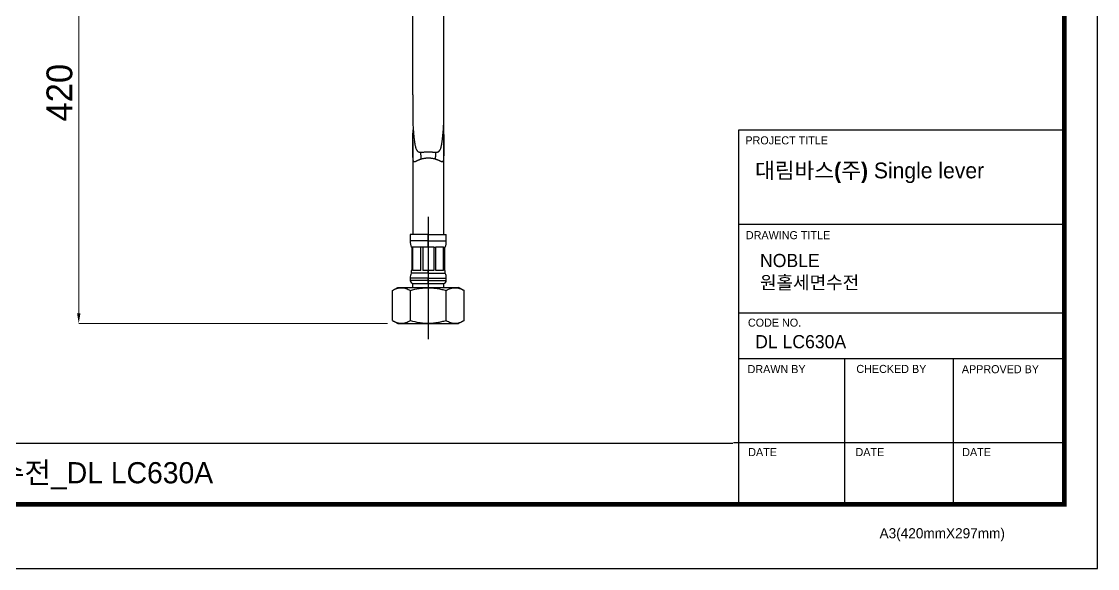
# Model space of a CAD drawing. Extents: x 0 to 790, y 0 to 579.
# Drawn here: x 373.2 to 789.9, y 0 to 211.7 of the extents above; entities that cross this region are included whole.
import ezdxf

# ---------------------------------------------------------------- set-up
doc = ezdxf.new("R2010")
doc.units = 0
doc.header["$LTSCALE"] = 10
doc.header["$MEASUREMENT"] = 0
doc.header["$PDMODE"] = 3
doc.header["$PDSIZE"] = -10
doc.linetypes.add('CENTER', pattern=[2, 1.25, -0.25, 0.25, -0.25])
doc.layers.get('0').update_dxf_attribs({"linetype": 'CONTINUOUS'})
doc.layers.get('DEFPOINTS').update_dxf_attribs({"linetype": 'CONTINUOUS'})
doc.layers.add('1', color=7, linetype='CONTINUOUS')
doc.styles.add('Daelim Dimension', font='')
doc.styles.get('Daelim Dimension').set_extended_font_data('나눔고딕')
doc.dimstyles.new('DEFAULT', dxfattribs={"dimscale": 2, "dimtxt": 2, "dimasz": 2, "dimexe": 0, "dimexo": 2, "dimgap": 1, "dimtad": 1, "dimdec": 0, "dimzin": 9, "dimdsep": 46, "dimtxsty": 'Daelim Dimension', "dimcen": 0.5, "dimclrd": 5, "dimclre": 5, "dimclrt": 256, "dimadec": 1, "dimazin": 0, "dimtfac": 1, "dimtdec": 0, "dimtix": 1, "dimtmove": 0, "dimatfit": 3, "dimfxl": 1, "dimtolj": 1, "dimtzin": 1, "dimlwd": 9, "dimlwe": 9, "dimarcsym": 0})

# ---------------------------------------------------------------- blocks, each defined once
blk = doc.blocks.new('*D5')
at = {"color": 5, "lineweight": 9, "ltscale": 0.5, "transparency": 16777216}
for p, q in [((505.72, 273.53), (395.39, 273.53)), ((395.39, 98.81), (395.39, 269.53)), ((514.95, 94.81), (395.39, 94.81))]:
    blk.add_line(p, q, dxfattribs=at)
at = {"color": 5, "ltscale": 0.5, "transparency": 16777216}
for points in [[(394.72, 269.53), (396.05, 269.53), (395.39, 273.53)], [(394.72, 98.81), (396.05, 98.81), (395.39, 94.81)]]:
    blk.add_solid(points, dxfattribs=at)
at = {"layer": 'DEFPOINTS', "color": 0, "ltscale": 0.5, "transparency": 16777216}
for p in [(395.39, 273.53), (509.72, 273.53), (518.95, 94.81)]:
    blk.add_point(p, dxfattribs=at)
at = {"color": 7, "lineweight": -3, "ltscale": 0.5, "transparency": 16777216, "insert": (387.96, 184.17), "char_height": 10, "attachment_point": 5, "rotation": 90, "style": 'Daelim Dimension'}
blk.add_mtext('\\A1;420', dxfattribs=at)

msp = doc.modelspace()

# ---------------------------------------------------------------- linework, layer by layer
at = {"color": 5, "lineweight": -3, "ltscale": 40}
for p, q in [((777.1, 169.65), (650.86, 169.65)), ((777.1, 133.17), (650.86, 133.17)), ((777.1, 133.17), (650.86, 133.17)), ((777.1, 98.84), (650.86, 98.84)), ((777.1, 98.84), (650.86, 98.84)), ((777.1, 81.14), (650.86, 81.14)), ((777.1, 81.14), (650.86, 81.14)), ((691.87, 81.14), (691.87, 24.78)), ((733.95, 81.14), (733.95, 24.78)), ((777.1, 48.58), (648.87, 48.58)), ((777.1, 48.58), (651.85, 48.58)), ((777.1, 24.78), (668.91, 24.78))]:
    msp.add_line(p, q, dxfattribs=at)
at = {"color": 5, "lineweight": -3, "ltscale": 0.5}
msp.add_line((650.86, 169.65), (650.86, 24.02), dxfattribs=at)
at = {"color": 5, "lineweight": -3}
msp.add_line((12.7, 48.49), (648.72, 48.49), dxfattribs=at)
at = {"lineweight": -3, "ltscale": 0.5}
msp.add_lwpolyline([(0, 0), (789.88, 0), (789.88, 578.76), (0, 578.76)], close=True, dxfattribs=at)
at = {"color": 5, "linetype": 'ByBlock', "lineweight": -3, "const_width": 1.82}
msp.add_lwpolyline([(12.7, 24.78), (777.1, 24.78), (777.1, 565.32), (12.7, 565.32)], close=True, dxfattribs=at)
at = {"layer": '1', "color": 7, "linetype": 'Continuous', "lineweight": -3}
for p, q in [((524.75, 183.33), (524.73, 243.5)), ((536.75, 183.33), (536.75, 221.84)), ((524.75, 183.33), (524.75, 173.3)), ((536.75, 173.37), (536.75, 183.33)), ((536.76, 129.31), (536.76, 174.59)), ((524.76, 165.78), (524.76, 129.31)), ((523.72, 129.31), (523.72, 126.81)), ((530.72, 129.31), (523.72, 129.31)), ((530.72, 129.31), (537.72, 129.31)), ((530.72, 126.81), (530.72, 129.31)), ((537.72, 126.81), (537.72, 129.31)), ((530.72, 126.81), (523.72, 126.81)), ((530.72, 126.81), (537.72, 126.81)), ((530.72, 124.31), (530.72, 126.81)), ((524.47, 124.31), (524.12, 124.31)), ((524.47, 115.31), (524.47, 124.31)), ((524.81, 124.31), (524.47, 124.31)), ((524.81, 115.31), (524.81, 124.31)), ((527.8, 124.31), (524.81, 124.31)), ((527.8, 115.31), (527.8, 124.31)), ((528.6, 124.31), (527.8, 124.31)), ((528.6, 124.31), (528.6, 115.31)), ((530.72, 124.31), (528.6, 124.31)), ((532.84, 124.31), (530.72, 124.31)), ((532.84, 124.31), (532.84, 115.31)), ((532.84, 124.31), (533.65, 124.31)), ((533.65, 115.31), (533.65, 124.31)), ((536.64, 124.31), (533.65, 124.31)), ((536.64, 115.31), (536.64, 124.31)), ((536.64, 124.31), (536.97, 124.31)), ((536.97, 124.31), (536.97, 115.31)), ((536.97, 124.31), (537.32, 124.31)), ((524.12, 115.31), (524.12, 114.31)), ((524.47, 115.31), (524.12, 115.31)), ((530.72, 114.31), (524.12, 114.31)), ((527.8, 115.31), (524.81, 115.31)), ((530.72, 115.31), (528.6, 115.31)), ((532.84, 115.31), (530.72, 115.31)), ((530.72, 114.31), (530.72, 115.31)), ((530.72, 114.31), (537.32, 114.31)), ((530.72, 114.31), (530.72, 112.35)), ((536.64, 115.31), (533.65, 115.31)), ((536.97, 115.31), (537.32, 115.31)), ((537.32, 114.31), (537.32, 115.31)), ((516.87, 107.61), (518.95, 108.81)), ((518.95, 108.81), (542.5, 108.81)), ((523.72, 112.35), (523.72, 111.51)), ((530.72, 112.35), (523.72, 112.35)), ((530.72, 111.51), (523.72, 111.51)), ((524.72, 110.31), (536.72, 110.31)), ((524.72, 108.81), (524.72, 110.31)), ((530.72, 112.35), (537.72, 112.35)), ((530.72, 111.51), (530.72, 112.35)), ((530.72, 111.51), (537.72, 111.51)), ((530.72, 110.31), (530.72, 111.51)), ((536.72, 108.81), (536.72, 110.31)), ((537.72, 111.51), (537.72, 112.35)), ((544.58, 107.61), (542.5, 108.81)), ((516.87, 96.01), (516.87, 107.61)), ((523.79, 96.01), (523.79, 107.61)), ((537.65, 96.01), (537.65, 107.61)), ((544.58, 96.01), (544.58, 107.61)), ((516.87, 96.01), (518.95, 94.81)), ((544.58, 96.01), (542.5, 94.81)), ((518.95, 94.81), (542.5, 94.81))]:
    msp.add_line(p, q, dxfattribs=at)
at = {"layer": '1', "color": 1, "linetype": 'CENTER', "lineweight": -3, "ltscale": 10}
msp.add_line((530.72, 136.18), (530.72, 88.81), dxfattribs=at)
at = {"layer": '1', "color": 7, "linetype": 'Continuous', "lineweight": -3}
for centre, radius, start, end in [((531.72, 126.81), 8, 180, 198.1949), ((529.72, 126.81), 8, 341.8051, 0), ((528.72, 112.35), 5, 156.9261, 180), ((532.72, 112.35), 5, 0, 23.0739), ((524.92, 111.51), 1.2, 180, 270), ((536.52, 111.51), 1.2, 270, 0)]:
    msp.add_arc(centre, radius, start, end, dxfattribs=at)
for points, knots in [([(524.75, 173.27), (524.75, 173.22), (524.75, 173.16), (524.75, 172.97), (524.76, 172.83), (524.76, 172.54), (524.77, 172.4), (524.78, 172.12), (524.79, 171.98), (524.81, 171.55), (524.82, 171.27), (524.86, 170.7), (524.87, 170.41), (524.92, 169.85), (524.94, 169.56), (524.98, 168.99), (525.01, 168.71), (525.06, 168.14), (525.08, 167.86), (525.14, 167.29), (525.17, 167), (525.23, 166.44), (525.27, 166.15), (525.34, 165.59), (525.37, 165.31), (525.44, 164.88), (525.46, 164.74), (525.5, 164.46), (525.53, 164.32), (525.58, 164.04), (525.6, 163.9), (525.66, 163.62), (525.69, 163.49), (525.76, 163.21), (525.79, 163.08), (525.85, 162.88), (525.87, 162.81), (525.92, 162.68), (525.94, 162.61), (526.01, 162.42), (526.06, 162.29), (526.13, 162.14), (526.15, 162.11), (526.18, 162.05), (526.2, 162.02), (526.25, 161.93), (526.31, 161.82), (526.39, 161.72), (526.45, 161.65), (526.48, 161.61), (526.52, 161.58), (526.54, 161.56), (526.55, 161.55), (526.65, 161.45), (526.75, 161.38), (526.9, 161.3), (526.96, 161.28), (527.04, 161.25), (527.07, 161.24), (527.12, 161.22), (527.15, 161.21), (527.24, 161.19), (527.3, 161.18), (527.41, 161.16), (527.47, 161.15), (527.59, 161.14), (527.65, 161.14), (527.75, 161.14), (527.78, 161.14), (527.84, 161.14), (527.87, 161.14), (528.03, 161.14), (528.15, 161.14), (528.41, 161.15), (528.54, 161.16), (528.8, 161.18), (528.93, 161.19), (529.2, 161.21), (529.34, 161.22), (529.55, 161.24), (529.62, 161.24), (529.76, 161.25), (529.83, 161.25), (530.04, 161.26), (530.18, 161.27), (530.46, 161.27), (530.61, 161.28), (530.75, 161.28)], [0, 0, 0, 0, 0.010027, 0.010027, 0.035411, 0.035411, 0.060795, 0.060795, 0.086178, 0.086178, 0.136946, 0.136946, 0.187714, 0.187714, 0.238482, 0.238482, 0.28925, 0.28925, 0.340018, 0.340018, 0.390786, 0.390786, 0.441554, 0.441554, 0.492321, 0.492321, 0.517705, 0.517705, 0.543089, 0.543089, 0.568473, 0.568473, 0.593857, 0.593857, 0.619241, 0.619241, 0.631933, 0.631933, 0.644625, 0.644625, 0.670009, 0.670009, 0.676355, 0.676355, 0.682701, 0.682701, 0.695393, 0.708085, 0.708085, 0.714431, 0.717604, 0.717604, 0.720777, 0.720777, 0.746161, 0.746161, 0.758853, 0.758853, 0.765199, 0.765199, 0.771545, 0.771545, 0.784237, 0.784237, 0.796929, 0.796929, 0.809621, 0.809621, 0.815966, 0.815966, 0.822312, 0.822312, 0.847696, 0.847696, 0.87308, 0.87308, 0.898464, 0.898464, 0.923848, 0.923848, 0.93654, 0.93654, 0.949232, 0.949232, 0.974616, 0.974616, 1, 1, 1, 1]), ([(530.75, 161.28), (530.89, 161.28), (531.18, 161.27), (531.46, 161.26), (531.74, 161.25), (531.88, 161.24), (532.15, 161.22), (532.29, 161.21), (532.49, 161.2), (532.56, 161.19), (532.7, 161.18), (532.76, 161.18), (532.96, 161.16), (533.09, 161.15), (533.35, 161.14), (533.47, 161.14), (533.72, 161.14), (533.84, 161.14), (534.02, 161.15), (534.08, 161.16), (534.17, 161.17), (534.2, 161.18), (534.26, 161.19), (534.29, 161.2), (534.43, 161.23), (534.54, 161.27), (534.67, 161.34), (534.7, 161.36), (534.75, 161.39), (534.78, 161.41), (534.85, 161.46), (534.9, 161.5), (534.99, 161.58), (535.03, 161.63), (535.11, 161.72), (535.15, 161.78), (535.22, 161.88), (535.26, 161.94), (535.32, 162.06), (535.35, 162.12), (535.44, 162.3), (535.49, 162.42), (535.55, 162.59), (535.56, 162.62), (535.59, 162.69), (535.62, 162.79), (535.65, 162.89), (535.71, 163.09), (535.74, 163.22), (535.81, 163.49), (535.84, 163.63), (535.89, 163.91), (535.92, 164.04), (535.97, 164.32), (536, 164.46), (536.04, 164.74), (536.06, 164.88), (536.1, 165.16), (536.12, 165.3), (536.16, 165.58), (536.18, 165.73), (536.23, 166.15), (536.26, 166.43), (536.33, 167), (536.36, 167.28), (536.41, 167.84), (536.44, 168.13), (536.49, 168.69), (536.51, 168.98), (536.56, 169.54), (536.58, 169.83), (536.62, 170.39), (536.64, 170.68), (536.67, 171.1), (536.68, 171.24), (536.69, 171.53), (536.7, 171.67), (536.72, 172.09), (536.73, 172.38), (536.74, 172.79), (536.74, 172.93), (536.75, 173.17), (536.75, 173.26), (536.75, 173.36)], [0, 0, 0, 0, 0.025198, 0.050397, 0.050397, 0.075595, 0.075595, 0.100794, 0.100794, 0.113393, 0.113393, 0.125992, 0.125992, 0.151191, 0.151191, 0.176389, 0.176389, 0.201588, 0.201588, 0.214187, 0.214187, 0.220486, 0.220486, 0.226786, 0.226786, 0.251984, 0.251984, 0.258284, 0.258284, 0.264584, 0.264584, 0.277183, 0.277183, 0.289782, 0.289782, 0.302381, 0.302381, 0.31498, 0.31498, 0.32758, 0.32758, 0.352778, 0.352778, 0.359078, 0.359078, 0.365377, 0.377977, 0.377977, 0.403175, 0.403175, 0.428373, 0.428373, 0.453572, 0.453572, 0.47877, 0.47877, 0.503969, 0.503969, 0.529167, 0.529167, 0.554366, 0.554366, 0.604763, 0.604763, 0.655159, 0.655159, 0.705556, 0.705556, 0.755953, 0.755953, 0.80635, 0.80635, 0.856747, 0.856747, 0.881945, 0.881945, 0.907144, 0.907144, 0.957541, 0.957541, 0.982739, 0.982739, 1, 1, 1, 1]), ([(530.75, 158.82), (530.59, 158.82), (530.44, 158.82), (530.14, 158.8), (529.99, 158.79), (529.69, 158.76), (529.54, 158.75), (529.25, 158.7), (529.1, 158.68), (528.82, 158.63), (528.68, 158.6), (528.4, 158.53), (528.27, 158.5), (528.01, 158.42), (527.88, 158.38), (527.69, 158.32), (527.63, 158.3), (527.54, 158.27), (527.51, 158.26), (527.45, 158.24), (527.3, 158.18), (527.16, 158.13), (526.94, 158.04), (526.83, 157.99), (526.62, 157.9), (526.52, 157.85), (526.33, 157.76), (526.24, 157.72), (526.1, 157.65), (526.06, 157.63), (525.97, 157.59), (525.93, 157.57), (525.8, 157.51), (525.72, 157.48), (525.61, 157.44), (525.57, 157.42), (525.49, 157.4), (525.46, 157.4), (525.41, 157.39), (525.39, 157.39), (525.36, 157.38), (525.34, 157.38), (525.29, 157.39), (525.26, 157.39), (525.21, 157.41), (525.2, 157.42), (525.17, 157.43), (525.16, 157.44), (525.11, 157.48), (525.09, 157.51), (525.06, 157.56), (525.05, 157.57), (525.04, 157.59), (525.04, 157.6), (525.02, 157.63), (525, 157.68), (524.98, 157.75), (524.97, 157.79), (524.96, 157.82), (524.96, 157.84), (524.94, 157.91), (524.93, 157.98), (524.91, 158.11), (524.9, 158.18), (524.88, 158.28), (524.88, 158.32), (524.87, 158.39), (524.87, 158.43), (524.86, 158.54), (524.85, 158.61), (524.84, 158.76), (524.84, 158.83), (524.83, 158.98), (524.82, 159.06), (524.81, 159.28), (524.81, 159.44), (524.8, 159.66), (524.79, 159.74), (524.79, 159.89), (524.79, 159.97), (524.78, 160.2), (524.78, 160.35), (524.77, 160.66), (524.77, 160.81), (524.77, 161.11), (524.76, 161.27), (524.76, 161.72), (524.76, 162.03), (524.75, 162.64), (524.75, 162.94), (524.75, 163.55), (524.75, 163.86), (524.75, 164.47), (524.75, 164.77), (524.75, 165.38), (524.75, 165.68), (524.76, 166.14), (524.76, 166.29), (524.77, 166.6), (524.77, 166.75), (524.78, 167.21), (524.78, 167.51), (524.8, 167.97), (524.8, 168.12), (524.82, 168.42), (524.82, 168.58), (524.84, 168.88), (524.85, 169.03), (524.87, 169.33), (524.88, 169.48), (524.9, 169.71), (524.91, 169.78), (524.92, 169.85)], [0, 0, 0, 0, 0.02248, 0.02248, 0.04496, 0.04496, 0.06744, 0.06744, 0.08992, 0.08992, 0.1124, 0.1124, 0.13488, 0.13488, 0.15736, 0.15736, 0.1686, 0.1686, 0.17422, 0.17422, 0.17984, 0.20232, 0.20232, 0.2248, 0.2248, 0.24728, 0.24728, 0.26976, 0.26976, 0.281, 0.281, 0.29224, 0.29224, 0.31472, 0.31472, 0.32596, 0.32596, 0.3372, 0.3372, 0.34282, 0.34282, 0.34844, 0.34844, 0.35968, 0.35968, 0.3653, 0.3653, 0.37092, 0.37092, 0.38216, 0.38216, 0.38497, 0.38497, 0.38778, 0.38778, 0.3934, 0.39902, 0.40183, 0.40183, 0.40464, 0.40464, 0.41588, 0.41588, 0.42712, 0.42712, 0.43274, 0.43274, 0.43836, 0.43836, 0.4496, 0.4496, 0.46084, 0.46084, 0.47208, 0.47208, 0.49456, 0.49456, 0.5058, 0.5058, 0.51704, 0.51704, 0.53952, 0.53952, 0.562, 0.562, 0.58448, 0.58448, 0.62944, 0.62944, 0.6744, 0.6744, 0.71936, 0.71936, 0.76432, 0.76432, 0.80928, 0.80928, 0.83176, 0.83176, 0.85424, 0.85424, 0.8992, 0.8992, 0.92168, 0.92168, 0.94416, 0.94416, 0.96664, 0.96664, 0.98912, 0.98912, 1, 1, 1, 1]), ([(536.58, 169.87), (536.59, 169.78), (536.6, 169.7), (536.62, 169.46), (536.63, 169.31), (536.65, 169.01), (536.66, 168.85), (536.68, 168.55), (536.68, 168.4), (536.69, 168.17), (536.7, 168.09), (536.7, 167.94), (536.7, 167.86), (536.72, 167.48), (536.72, 167.18), (536.73, 166.57), (536.74, 166.26), (536.74, 165.65), (536.75, 165.35), (536.75, 164.74), (536.75, 164.43), (536.75, 163.82), (536.75, 163.52), (536.75, 162.91), (536.75, 162.61), (536.74, 162), (536.74, 161.69), (536.73, 161.23), (536.73, 161.08), (536.73, 160.78), (536.72, 160.62), (536.72, 160.32), (536.71, 160.17), (536.71, 159.94), (536.71, 159.86), (536.7, 159.71), (536.7, 159.63), (536.69, 159.41), (536.69, 159.26), (536.67, 159.03), (536.67, 158.96), (536.66, 158.81), (536.66, 158.73), (536.65, 158.59), (536.64, 158.51), (536.63, 158.37), (536.62, 158.3), (536.61, 158.21), (536.6, 158.19), (536.6, 158.16), (536.59, 158.11), (536.58, 158.05), (536.57, 157.96), (536.55, 157.89), (536.54, 157.82), (536.53, 157.8), (536.52, 157.77), (536.52, 157.76), (536.51, 157.72), (536.49, 157.66), (536.47, 157.62), (536.45, 157.59), (536.45, 157.57), (536.44, 157.56), (536.43, 157.55), (536.4, 157.5), (536.38, 157.47), (536.33, 157.44), (536.32, 157.43), (536.3, 157.42), (536.29, 157.41), (536.28, 157.41), (536.27, 157.4), (536.23, 157.39), (536.2, 157.39), (536.13, 157.38), (536.1, 157.39), (536.05, 157.39), (536.03, 157.4), (535.99, 157.41), (535.98, 157.41), (535.92, 157.43), (535.88, 157.44), (535.81, 157.47), (535.77, 157.48), (535.69, 157.52), (535.65, 157.54), (535.52, 157.59), (535.43, 157.63), (535.3, 157.7), (535.25, 157.72), (535.16, 157.76), (535.11, 157.79), (534.97, 157.86), (534.87, 157.9), (534.66, 157.99), (534.55, 158.04), (534.33, 158.13), (534.22, 158.18), (533.99, 158.26), (533.87, 158.3), (533.68, 158.36), (533.59, 158.39), (533.49, 158.42), (533.43, 158.44), (533.39, 158.45), (533.23, 158.5), (533.09, 158.53), (532.82, 158.6), (532.68, 158.63), (532.4, 158.68), (532.26, 158.7), (532.04, 158.73), (531.96, 158.74), (531.85, 158.76), (531.81, 158.76), (531.74, 158.77), (531.55, 158.79), (531.21, 158.81), (530.9, 158.82), (530.75, 158.82)], [0, 0, 0, 0, 0.013077, 0.013077, 0.035507, 0.035507, 0.057937, 0.057937, 0.080367, 0.080367, 0.091582, 0.091582, 0.102797, 0.102797, 0.147657, 0.147657, 0.192517, 0.192517, 0.237377, 0.237377, 0.282238, 0.282238, 0.327098, 0.327098, 0.371958, 0.371958, 0.416818, 0.416818, 0.439248, 0.439248, 0.461678, 0.461678, 0.484108, 0.484108, 0.495323, 0.495323, 0.506538, 0.506538, 0.528968, 0.528968, 0.540183, 0.540183, 0.551399, 0.551399, 0.562614, 0.562614, 0.573829, 0.573829, 0.576632, 0.576632, 0.579436, 0.585044, 0.585044, 0.596259, 0.596259, 0.599062, 0.599062, 0.601866, 0.601866, 0.607474, 0.613081, 0.613081, 0.615885, 0.615885, 0.618689, 0.618689, 0.629904, 0.629904, 0.635511, 0.635511, 0.638315, 0.638315, 0.641119, 0.641119, 0.652334, 0.652334, 0.663549, 0.663549, 0.669156, 0.669156, 0.674764, 0.674764, 0.685979, 0.685979, 0.697194, 0.697194, 0.708409, 0.708409, 0.730839, 0.730839, 0.742054, 0.742054, 0.753269, 0.753269, 0.775699, 0.775699, 0.798129, 0.798129, 0.820559, 0.820559, 0.842989, 0.842989, 0.854205, 0.859812, 0.859812, 0.86542, 0.86542, 0.88785, 0.88785, 0.91028, 0.91028, 0.93271, 0.93271, 0.943925, 0.943925, 0.949532, 0.949532, 0.95514, 0.97757, 1, 1, 1, 1]), ([(527.75, 161.15), (527.75, 161.14), (527.75, 161.13), (527.76, 161.02), (527.76, 160.92), (527.76, 160.72), (527.77, 160.62), (527.78, 160.32), (527.79, 160.12), (527.8, 159.83), (527.81, 159.73), (527.82, 159.53), (527.83, 159.43), (527.85, 159.24), (527.86, 159.14), (527.87, 158.99), (527.88, 158.94), (527.89, 158.84), (527.9, 158.8), (527.92, 158.65), (527.93, 158.56), (527.96, 158.44), (527.96, 158.41), (527.97, 158.39)], [0, 0, 0, 0, 0.010028, 0.010028, 0.116706, 0.116706, 0.223384, 0.223384, 0.43674, 0.43674, 0.543418, 0.543418, 0.650096, 0.650096, 0.756774, 0.756774, 0.810113, 0.810113, 0.863452, 0.863452, 0.97013, 0.97013, 1, 1, 1, 1]), ([(533.47, 158.42), (533.47, 158.43), (533.47, 158.43), (533.48, 158.45), (533.48, 158.47), (533.5, 158.59), (533.52, 158.68), (533.55, 158.88), (533.56, 158.97), (533.58, 159.17), (533.59, 159.26), (533.6, 159.46), (533.61, 159.56), (533.62, 159.7), (533.62, 159.75), (533.63, 159.85), (533.63, 159.9), (533.65, 160.15), (533.66, 160.35), (533.67, 160.72), (533.67, 160.89), (533.68, 161.06)], [0, 0, 0, 0, 0.000557, 0.000557, 0.028387, 0.028387, 0.139708, 0.139708, 0.25103, 0.25103, 0.362351, 0.362351, 0.473673, 0.473673, 0.529333, 0.529333, 0.584994, 0.584994, 0.807637, 0.807637, 1, 1, 1, 1]), ([(516.87, 107.61), (517.43, 107.94), (518, 108.21), (518.87, 108.48), (519.16, 108.56), (519.74, 108.65), (520.03, 108.68), (520.4, 108.68), (520.47, 108.68), (520.58, 108.67), (520.62, 108.67), (520.69, 108.67), (520.88, 108.65), (521.06, 108.63), (521.5, 108.56), (521.79, 108.49), (522.37, 108.3), (522.66, 108.18), (523.23, 107.92), (523.51, 107.77), (523.79, 107.61)], [0, 0, 0, 0, 0.25, 0.25, 0.375, 0.375, 0.5, 0.5, 0.53125, 0.53125, 0.546875, 0.546875, 0.5625, 0.625, 0.625, 0.75, 0.75, 0.875, 0.875, 1, 1, 1, 1]), ([(523.79, 107.61), (524.93, 107.94), (526.07, 108.2), (527.79, 108.48), (528.37, 108.56), (529.54, 108.65), (530.12, 108.68), (530.86, 108.68), (531, 108.68), (531.23, 108.67), (531.3, 108.67), (531.45, 108.67), (531.82, 108.65), (532.18, 108.63), (533.06, 108.56), (533.64, 108.49), (534.8, 108.3), (535.37, 108.18), (536.52, 107.92), (537.09, 107.77), (537.65, 107.61)], [0, 0, 0, 0, 0.25, 0.25, 0.375, 0.375, 0.5, 0.5, 0.53125, 0.53125, 0.546875, 0.546875, 0.5625, 0.625, 0.625, 0.75, 0.75, 0.875, 0.875, 1, 1, 1, 1]), ([(537.65, 107.61), (538.22, 107.94), (538.79, 108.2), (539.65, 108.48), (539.94, 108.56), (540.52, 108.65), (540.81, 108.68), (541.18, 108.68), (541.26, 108.68), (541.37, 108.67), (541.4, 108.67), (541.48, 108.67), (541.66, 108.65), (541.85, 108.63), (542.28, 108.56), (542.57, 108.49), (543.15, 108.3), (543.44, 108.19), (544.01, 107.92), (544.3, 107.77), (544.58, 107.61)], [0, 0, 0, 0, 0.25, 0.25, 0.375, 0.375, 0.5, 0.5, 0.53125, 0.53125, 0.546875, 0.546875, 0.5625, 0.625, 0.625, 0.75, 0.75, 0.875, 0.875, 1, 1, 1, 1]), ([(516.87, 96.01), (517.43, 95.68), (518, 95.41), (518.87, 95.14), (519.16, 95.06), (519.74, 94.96), (520.03, 94.94), (520.4, 94.94), (520.47, 94.94), (520.58, 94.94), (520.62, 94.95), (520.69, 94.95), (520.88, 94.96), (521.06, 94.99), (521.5, 95.06), (521.79, 95.13), (522.37, 95.32), (522.66, 95.44), (523.23, 95.7), (523.51, 95.85), (523.79, 96.01)], [0, 0, 0, 0, 0.25, 0.25, 0.375, 0.375, 0.5, 0.5, 0.53125, 0.53125, 0.546875, 0.546875, 0.5625, 0.625, 0.625, 0.75, 0.75, 0.875, 0.875, 1, 1, 1, 1]), ([(523.79, 96.01), (524.93, 95.68), (526.07, 95.42), (527.79, 95.14), (528.37, 95.06), (529.54, 94.96), (530.12, 94.94), (530.86, 94.94), (531, 94.94), (531.23, 94.94), (531.3, 94.95), (531.45, 94.95), (531.82, 94.96), (532.18, 94.99), (533.06, 95.06), (533.64, 95.13), (534.8, 95.32), (535.37, 95.43), (536.52, 95.7), (537.09, 95.85), (537.65, 96.01)], [0, 0, 0, 0, 0.25, 0.25, 0.375, 0.375, 0.5, 0.5, 0.53125, 0.53125, 0.546875, 0.546875, 0.5625, 0.625, 0.625, 0.75, 0.75, 0.875, 0.875, 1, 1, 1, 1]), ([(537.65, 96.01), (538.22, 95.68), (538.79, 95.42), (539.65, 95.14), (539.94, 95.06), (540.52, 94.96), (540.81, 94.94), (541.18, 94.94), (541.26, 94.94), (541.37, 94.94), (541.4, 94.95), (541.48, 94.95), (541.66, 94.96), (541.85, 94.99), (542.28, 95.06), (542.57, 95.13), (543.15, 95.32), (543.44, 95.43), (544.01, 95.7), (544.3, 95.85), (544.58, 96.01)], [0, 0, 0, 0, 0.25, 0.25, 0.375, 0.375, 0.5, 0.5, 0.53125, 0.53125, 0.546875, 0.546875, 0.5625, 0.625, 0.625, 0.75, 0.75, 0.875, 0.875, 1, 1, 1, 1])]:
    msp.add_open_spline(points, degree=3, knots=knots, dxfattribs=at)

# ---------------------------------------------------------------- texts
at = {"color": 5, "lineweight": -3, "ltscale": 40, "style": 'Daelim Dimension'}
for s, height, p in [('PROJECT TITLE', 3.1171, (653.54, 164.16)), ('DRAWING TITLE', 3.1171, (653.73, 127.47)), ('CODE NO.', 3.117, (654.52, 93.6)), ('DRAWN BY', 3.117, (654.39, 75.63)), ('CHECKED BY', 3.117, (696.51, 75.68)), ('APPROVED BY', 3.1171, (737.35, 75.58)), ('DATE', 3.117, (654.64, 43.5)), ('DATE', 3.117, (696.18, 43.5)), ('DATE', 3.117, (737.5, 43.5)), ('A3(420mmX297mm)', 3.9341, (705.5, 11.66))]:
    msp.add_text(s, height=height, dxfattribs=at).set_placement(p)
at = {"lineweight": -3, "attachment_point": 1, "style": 'Daelim Dimension'}
for s, insert, char_height, width in [('{\\fPretendard Variable SemiBold|b0|i0|c129|p2;\\C7;대림바스(주)} Single lever', (657.24, 157.12), 6.1103, 98.2071), (' NOBLE\\P 원홀세면수전 ', (657.3, 121.76), 5.101, 85.8447), ('DL LC630A', (657.3, 90.34), 5.101, 85.8447)]:
    msp.add_mtext(s, dxfattribs=dict(at, insert=insert, char_height=char_height, width=width))
at = {"color": 2, "lineweight": -3, "insert": (154.51, 41.16), "char_height": 8.198, "width": 362.8925, "attachment_point": 1, "style": 'Daelim Dimension'}
msp.add_mtext('{\\fPretendard Variable SemiBold|b0|i0|c129|p2;대림바스(주)} Single lever_NOBLE_원홀세면수전_DL LC630A', dxfattribs=at)

# ---------------------------------------------------------------- dimensions: what is measured, and where the dimension line sits
at = {"color": 5, "lineweight": -3, "ltscale": 0.5}
dim = msp.add_linear_dim(base=(395.39, 273.53), p1=(518.95, 94.81), p2=(509.72, 273.53), angle=90, text='420', dimstyle='DEFAULT', override={"dimtxt": 5, "dimclrd": 5, "dimclre": 5, "dimclrt": 7}, dxfattribs=at)
dim.commit()
dim.dimension.update_dxf_attribs({"geometry": '*D5', "text_midpoint": (387.96, 184.17)})

doc.saveas('drawing.dxf')
